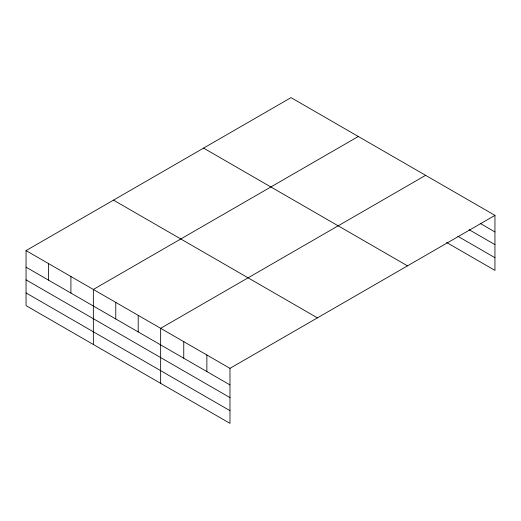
<?xml version="1.0" encoding="UTF-8"?>
<svg xmlns="http://www.w3.org/2000/svg" width="521" height="521" viewBox="0 0 521 521"><rect width="100%" height="100%" fill="white"/><g stroke="black" fill="none" stroke-linecap="round" stroke-linejoin="round"><path stroke-width="0.78" d="M26.05 250.608L229.976 368.347L229.976 423.371L26.05 305.632L26.05 250.608L291.024 97.629L494.95 215.368L494.95 270.392L446.627 242.493M358.318 136.482L93.344 289.461L93.344 344.485M425.611 175.336L160.644 328.315L160.644 383.339M229.976 368.347L494.95 215.368M480.245 223.437L494.95 231.93M469.037 229.657L494.95 244.623M457.829 236.267L494.95 257.7M203.581 148.114L407.507 265.853M113.493 200.129L317.419 317.862M26.05 267.169L229.976 384.908M26.05 279.862L229.976 397.601M26.05 292.939L229.976 410.678M206.87 355.003L206.87 371.564M183.757 341.659L183.757 358.22M138.208 315.368L138.208 331.923M115.779 302.414L115.779 318.976M70.915 276.514L70.915 293.069M48.479 263.561L48.479 280.122"/></g></svg>
